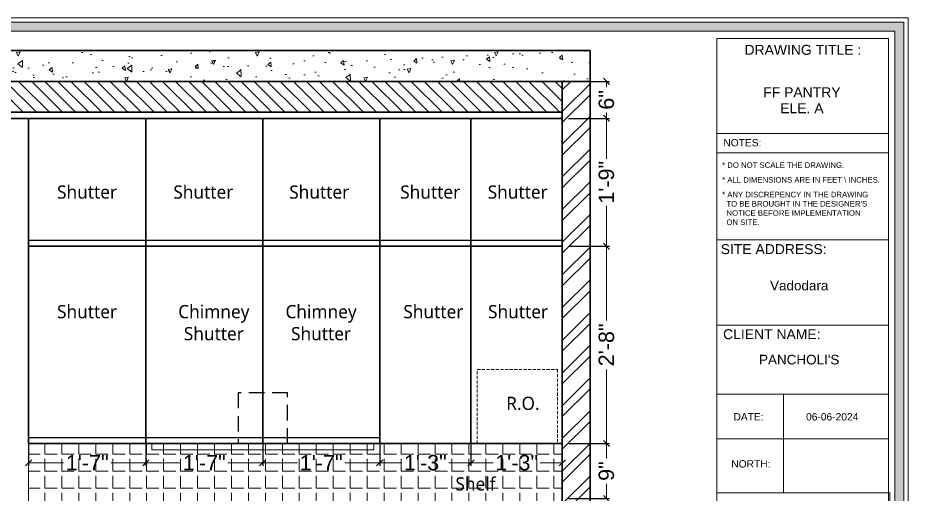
# Model space of a CAD drawing. Header units: millimetres. Extents: x 56222 to 3066687, y -650199 to -121287.
# Drawn here: x 133240.7 to 133385.1, y -184559 to -184481.7 of the extents above; entities that cross this region are included whole.
import ezdxf
from ezdxf.enums import TextEntityAlignment as Align

# ---------------------------------------------------------------- set-up
doc = ezdxf.new("R2010")
doc.units = ezdxf.units.MM
doc.header["$MEASUREMENT"] = 0
doc.header["$PDMODE"] = 35
for name, pattern in [('CENTER', [2, 1.25, -0.25, 0.25, -0.25]), ('DASHED', [0.75, 0.5, -0.25]), ('DASHED2', [0.375, 0.25, -0.125]), ('DASHEDX2', [1.5, 1, -0.5])]:
    doc.linetypes.add(name, pattern=pattern)
doc.layers.get('Defpoints').update_dxf_attribs({"color": 220})
doc.layers.add('AR HATCH-7', color=7, linetype='Continuous')
for name, color, linetype, lineweight in [('dim05', 1, 'Continuous', 13), ('Dimension', 10, 'DASHEDX2', 20), ('FURNITURE', 32, 'Continuous', 9), ('GROUND FLOOR  ( HATCH )', 251, 'Continuous', 9), ('NAME PLATE', 7, 'Continuous', 25), ('SECTION ( SLAB PLine )', 104, 'Continuous', 30), ('Text', 7, 'Continuous', 15), ('wall', 7, 'Continuous', 30), ('XX~SLAB ( BEAM )~ ( DIM )', 7, 'Continuous', 9)]:
    doc.layers.add(name, color=color, linetype=linetype, lineweight=lineweight)
doc.styles.add('Arial', font='arial.ttf')
doc.styles.get("Standard").update_dxf_attribs({"font": 'arial.ttf', "height": 6})
doc.dimstyles.new('ISO-25', dxfattribs={"dimtxt": 2.5, "dimasz": 1, "dimexe": 0.5, "dimexo": 1, "dimtad": 0, "dimdec": 1, "dimlunit": 4, "dimtxsty": 'Standard', "dimblk": 'OBLIQUE', "dimcen": 2.5, "dimclrd": 1, "dimclre": 1, "dimclrt": 5, "dimadec": 0, "dimazin": 0, "dimtfac": 1, "dimtdec": 1, "dimtmove": 0, "dimatfit": 3, "dimfxl": 1, "dimlwd": -1, "dimarcsym": 0})

# ---------------------------------------------------------------- blocks, each defined once
blk = doc.blocks.new('_Oblique')
at = {"layer": 'wall', "color": 0, "lineweight": -2}
blk.add_line((-0.5, -0.5), (0.5, 0.5), dxfattribs=at)
blk = doc.blocks.new('*D190')
at = {"layer": 'Defpoints', "color": 0, "lineweight": 30, "transparency": 16777216}
for p in [(133329.02, -184550.76), (133336.17, -184550.76), (133329.02, -184559.7)]:
    blk.add_point(p, dxfattribs=at)
at = {"layer": 'dim05', "color": 1, "linetype": 'Continuous', "lineweight": -2, "transparency": 16777216}
for p, q in [((133330.02, -184550.76), (133336.67, -184550.76)), ((133330.02, -184559.7), (133336.67, -184559.7))]:
    blk.add_line(p, q, dxfattribs=at)
at = {"layer": 'dim05', "color": 1, "linetype": 'Continuous', "transparency": 16777216}
for p, q in [((133336.17, -184550.76), (133336.17, -184553.17)), ((133336.17, -184559.7), (133336.17, -184557.29))]:
    blk.add_line(p, q, dxfattribs=at)
at = {"layer": 'dim05', "color": 1, "transparency": 16777216}
for p, rotation in [((133336.17, -184550.76), 90), ((133336.17, -184559.7), 270)]:
    blk.add_blockref('_Oblique', p, dxfattribs=dict(at, rotation=rotation))
at = {"layer": 'dim05', "color": 5, "lineweight": 25, "transparency": 16777216, "insert": (133336.17, -184555.23), "char_height": 2.5, "attachment_point": 5, "rotation": 90, "style": 'Arial'}
blk.add_mtext('9"', dxfattribs=at)
blk = doc.blocks.new('*D191')
at = {"layer": 'Defpoints', "color": 0, "lineweight": 30, "transparency": 16777216}
for p in [(133329.02, -184518.76), (133336.17, -184518.76), (133329.02, -184550.76)]:
    blk.add_point(p, dxfattribs=at)
at = {"layer": 'dim05', "color": 1, "linetype": 'Continuous', "lineweight": -2, "transparency": 16777216}
for p, q in [((133330.02, -184518.76), (133336.67, -184518.76)), ((133330.02, -184550.76), (133336.67, -184550.76))]:
    blk.add_line(p, q, dxfattribs=at)
at = {"layer": 'dim05', "color": 1, "linetype": 'Continuous', "transparency": 16777216}
for p, q in [((133336.17, -184518.76), (133336.17, -184530.79)), ((133336.17, -184550.76), (133336.17, -184538.73))]:
    blk.add_line(p, q, dxfattribs=at)
at = {"layer": 'dim05', "color": 1, "transparency": 16777216}
for p, rotation in [((133336.17, -184518.76), 90), ((133336.17, -184550.76), 270)]:
    blk.add_blockref('_Oblique', p, dxfattribs=dict(at, rotation=rotation))
at = {"layer": 'dim05', "color": 5, "lineweight": 25, "transparency": 16777216, "insert": (133336.17, -184534.76), "char_height": 2.5, "attachment_point": 5, "rotation": 90, "style": 'Arial'}
blk.add_mtext('2\'-8"', dxfattribs=at)
blk = doc.blocks.new('*D192')
at = {"layer": 'Defpoints', "color": 0, "lineweight": 30, "transparency": 16777216}
for p in [(133329.02, -184498.01), (133336.17, -184498.01), (133329.02, -184518.76)]:
    blk.add_point(p, dxfattribs=at)
at = {"layer": 'dim05', "color": 1, "linetype": 'Continuous', "lineweight": -2, "transparency": 16777216}
for p, q in [((133330.02, -184498.01), (133336.67, -184498.01)), ((133330.02, -184518.76), (133336.67, -184518.76))]:
    blk.add_line(p, q, dxfattribs=at)
at = {"layer": 'dim05', "color": 1, "linetype": 'Continuous', "transparency": 16777216}
for p, q in [((133336.17, -184498.01), (133336.17, -184504.55)), ((133336.17, -184518.76), (133336.17, -184512.21))]:
    blk.add_line(p, q, dxfattribs=at)
at = {"layer": 'dim05', "color": 1, "transparency": 16777216}
for p, rotation in [((133336.17, -184498.01), 90), ((133336.17, -184518.76), 270)]:
    blk.add_blockref('_Oblique', p, dxfattribs=dict(at, rotation=rotation))
at = {"layer": 'dim05', "color": 5, "lineweight": 25, "transparency": 16777216, "insert": (133336.17, -184508.38), "char_height": 2.5, "attachment_point": 5, "rotation": 90, "style": 'Arial'}
blk.add_mtext('1\'-9"', dxfattribs=at)
blk = doc.blocks.new('*D193')
at = {"layer": 'Defpoints', "color": 0, "lineweight": 30, "transparency": 16777216}
for p in [(133329.02, -184492.01), (133336.17, -184492.01), (133329.02, -184498.01)]:
    blk.add_point(p, dxfattribs=at)
at = {"layer": 'dim05', "color": 1, "linetype": 'Continuous', "lineweight": -2, "transparency": 16777216}
for p, q in [((133330.02, -184492.01), (133336.67, -184492.01)), ((133330.02, -184498.01), (133336.67, -184498.01))]:
    blk.add_line(p, q, dxfattribs=at)
at = {"layer": 'dim05', "color": 1, "linetype": 'Continuous', "transparency": 16777216}
for p, q in [((133336.17, -184492.01), (133336.17, -184492.94)), ((133336.17, -184498.01), (133336.17, -184497.07))]:
    blk.add_line(p, q, dxfattribs=at)
at = {"layer": 'dim05', "color": 1, "transparency": 16777216}
for p, rotation in [((133336.17, -184492.01), 90), ((133336.17, -184498.01), 270)]:
    blk.add_blockref('_Oblique', p, dxfattribs=dict(at, rotation=rotation))
at = {"layer": 'dim05', "color": 5, "lineweight": 25, "transparency": 16777216, "insert": (133336.17, -184495.01), "char_height": 2.5, "attachment_point": 5, "rotation": 90, "style": 'Arial'}
blk.add_mtext('6"', dxfattribs=at)
blk = doc.blocks.new('*D194')
at = {"layer": 'Defpoints', "color": 0, "lineweight": 30, "transparency": 16777216}
for p in [(133242.5, -184549.43), (133261.5, -184549.43), (133261.5, -184553.88)]:
    blk.add_point(p, dxfattribs=at)
at = {"layer": 'dim05', "color": 1, "linetype": 'Continuous', "lineweight": -2, "transparency": 16777216}
for p, q in [((133242.5, -184550.43), (133242.5, -184554.38)), ((133261.5, -184550.43), (133261.5, -184554.38))]:
    blk.add_line(p, q, dxfattribs=at)
at = {"layer": 'dim05', "color": 1, "linetype": 'Continuous', "transparency": 16777216}
for p, q in [((133242.5, -184553.88), (133248.17, -184553.88)), ((133261.5, -184553.88), (133255.83, -184553.88))]:
    blk.add_line(p, q, dxfattribs=at)
at = {"layer": 'dim05', "color": 1, "transparency": 16777216, "rotation": 180}
blk.add_blockref('_Oblique', (133242.5, -184553.88), dxfattribs=at)
at = {"layer": 'dim05', "color": 1, "transparency": 16777216}
blk.add_blockref('_Oblique', (133261.5, -184553.88), dxfattribs=at)
at = {"layer": 'dim05', "color": 5, "lineweight": 25, "transparency": 16777216, "insert": (133252, -184553.88), "char_height": 2.5, "attachment_point": 5, "style": 'Arial'}
blk.add_mtext('1\'-7"', dxfattribs=at)
blk = doc.blocks.new('*D195')
at = {"layer": 'Defpoints', "color": 0, "lineweight": 30, "transparency": 16777216}
for p in [(133261.5, -184549.43), (133280.45, -184549.43), (133280.45, -184553.88)]:
    blk.add_point(p, dxfattribs=at)
at = {"layer": 'dim05', "color": 1, "linetype": 'Continuous', "lineweight": -2, "transparency": 16777216}
for p, q in [((133261.5, -184550.43), (133261.5, -184554.38)), ((133280.45, -184550.43), (133280.45, -184554.38))]:
    blk.add_line(p, q, dxfattribs=at)
at = {"layer": 'dim05', "color": 1, "linetype": 'Continuous', "transparency": 16777216}
for p, q in [((133261.5, -184553.88), (133267.15, -184553.88)), ((133280.45, -184553.88), (133274.81, -184553.88))]:
    blk.add_line(p, q, dxfattribs=at)
at = {"layer": 'dim05', "color": 1, "transparency": 16777216, "rotation": 180}
blk.add_blockref('_Oblique', (133261.5, -184553.88), dxfattribs=at)
at = {"layer": 'dim05', "color": 1, "transparency": 16777216}
blk.add_blockref('_Oblique', (133280.45, -184553.88), dxfattribs=at)
at = {"layer": 'dim05', "color": 5, "lineweight": 25, "transparency": 16777216, "insert": (133270.98, -184553.88), "char_height": 2.5, "attachment_point": 5, "style": 'Arial'}
blk.add_mtext('1\'-7"', dxfattribs=at)
blk = doc.blocks.new('*D196')
at = {"layer": 'Defpoints', "color": 0, "lineweight": 30, "transparency": 16777216}
for p in [(133280.45, -184549.43), (133299.41, -184549.43), (133280.45, -184553.88)]:
    blk.add_point(p, dxfattribs=at)
at = {"layer": 'dim05', "color": 1, "linetype": 'Continuous', "lineweight": -2, "transparency": 16777216}
for p, q in [((133280.45, -184550.43), (133280.45, -184554.38)), ((133299.41, -184550.43), (133299.41, -184554.38))]:
    blk.add_line(p, q, dxfattribs=at)
at = {"layer": 'dim05', "color": 1, "linetype": 'Continuous', "transparency": 16777216}
for p, q in [((133280.45, -184553.88), (133286.1, -184553.88)), ((133299.41, -184553.88), (133293.76, -184553.88))]:
    blk.add_line(p, q, dxfattribs=at)
at = {"layer": 'dim05', "color": 1, "transparency": 16777216, "rotation": 180}
blk.add_blockref('_Oblique', (133280.45, -184553.88), dxfattribs=at)
at = {"layer": 'dim05', "color": 1, "transparency": 16777216}
blk.add_blockref('_Oblique', (133299.41, -184553.88), dxfattribs=at)
at = {"layer": 'dim05', "color": 5, "lineweight": 25, "transparency": 16777216, "insert": (133289.93, -184553.88), "char_height": 2.5, "attachment_point": 5, "style": 'Arial'}
blk.add_mtext('1\'-7"', dxfattribs=at)
blk = doc.blocks.new('*D197')
at = {"layer": 'Defpoints', "color": 0, "lineweight": 30, "transparency": 16777216}
for p in [(133299.41, -184549.43), (133314.21, -184549.43), (133314.21, -184553.88)]:
    blk.add_point(p, dxfattribs=at)
at = {"layer": 'dim05', "color": 1, "linetype": 'Continuous', "lineweight": -2, "transparency": 16777216}
for p, q in [((133299.41, -184550.43), (133299.41, -184554.38)), ((133314.21, -184550.43), (133314.21, -184554.38))]:
    blk.add_line(p, q, dxfattribs=at)
at = {"layer": 'dim05', "color": 1, "linetype": 'Continuous', "transparency": 16777216}
for p, q in [((133299.41, -184553.88), (133302.98, -184553.88)), ((133314.21, -184553.88), (133310.64, -184553.88))]:
    blk.add_line(p, q, dxfattribs=at)
at = {"layer": 'dim05', "color": 1, "transparency": 16777216, "rotation": 180}
blk.add_blockref('_Oblique', (133299.41, -184553.88), dxfattribs=at)
at = {"layer": 'dim05', "color": 1, "transparency": 16777216}
blk.add_blockref('_Oblique', (133314.21, -184553.88), dxfattribs=at)
at = {"layer": 'dim05', "color": 5, "lineweight": 25, "transparency": 16777216, "insert": (133306.81, -184553.88), "char_height": 2.5, "attachment_point": 5, "style": 'Arial'}
blk.add_mtext('1\'-3"', dxfattribs=at)
blk = doc.blocks.new('*D198')
at = {"layer": 'Defpoints', "color": 0, "lineweight": 30, "transparency": 16777216}
for p in [(133314.21, -184549.43), (133329.02, -184549.43), (133329.02, -184553.88)]:
    blk.add_point(p, dxfattribs=at)
at = {"layer": 'dim05', "color": 1, "linetype": 'Continuous', "lineweight": -2, "transparency": 16777216}
for p, q in [((133314.21, -184550.43), (133314.21, -184554.38)), ((133329.02, -184550.43), (133329.02, -184554.38))]:
    blk.add_line(p, q, dxfattribs=at)
at = {"layer": 'dim05', "color": 1, "linetype": 'Continuous', "transparency": 16777216}
for p, q in [((133314.21, -184553.88), (133317.79, -184553.88)), ((133329.02, -184553.88), (133325.45, -184553.88))]:
    blk.add_line(p, q, dxfattribs=at)
at = {"layer": 'dim05', "color": 1, "transparency": 16777216, "rotation": 180}
blk.add_blockref('_Oblique', (133314.21, -184553.88), dxfattribs=at)
at = {"layer": 'dim05', "color": 1, "transparency": 16777216}
blk.add_blockref('_Oblique', (133329.02, -184553.88), dxfattribs=at)
at = {"layer": 'dim05', "color": 5, "lineweight": 25, "transparency": 16777216, "insert": (133321.62, -184553.88), "char_height": 2.5, "attachment_point": 5, "style": 'Arial'}
blk.add_mtext('1\'-3"', dxfattribs=at)

msp = doc.modelspace()

# ---------------------------------------------------------------- hatches: boundary and pattern name
at = {"layer": 'AR HATCH-7', "linetype": 'CENTER', "lineweight": 15, "true_color": 0x939598}
h = msp.add_hatch(dxfattribs=at)
h.set_pattern_fill('AR-CONC', color=252, angle=225)
h.set_pattern_definition([(275, (-1317.479, 1045.914), (-5.51551999, -4.62807079), [0.75, -8.25]), (220, (-1317.479, 1045.914), (6.29992167, -4.3376815), [0.6, -6.6]), (325.4514445, (-1317.9386, 1045.528), (0.78440164, -8.96575221), [0.63740192, -7.01142112]), (271.1842, (-1316.065, 1044.5), (-8.71693388, -6.37613776), [1.125, -12.375]), (321.6356355, (-1316.791, 1043.968), (0.2790007, -13.4971167), [0.9561034, -10.5171376]), (216.184164, (-1316.065, 1044.5), (0.2790007, -13.4971167), [0.9, -9.9]), (246, (-1317.1254, 1044.146), (-7.06771572, -1.37382476), [0.75, -8.25]), (191, (-1317.1254, 1044.146), (3.40708593, -6.84808435), [0.6, -6.6]), (296.4514447, (-1317.7144, 1044.0316), (-3.66062975, -8.22190906), [0.6374019, -7.01142112]), (262.5, (-1317.479, 1045.9139), (2.267931853, -2.439898176), [0, -6.52, 0, -6.7, 0, -6.625]), (232.5, (-1317.479, 1045.914), (0.92872942, -4.6490945), [0, -3.82, 0, -6.37, 0, -2.525]), (192.5, (-1315.902, 1047.4907), (-3.934181673, -3.615207618), [0, -2.5, 0, -7.8, 0, -10.35]), (182.5, (-1315.195, 1048.198), (-3.41589983, -4.83159807), [0, -3.25, 0, -5.18, 0, -7.35])])
h.paths.add_polyline_path([(133333.52, -184487.01), (133204.52, -184487.01), (133204.52, -184504.01), (133209.02, -184504.01), (133209.02, -184492.01), (133333.52, -184492.01)])
h = msp.add_hatch(dxfattribs=at)
h.set_pattern_fill('ANSI32', color=252, scale=10)
h.set_pattern_definition([(45, (-1192.979, 1045.914), (-2.65165043, 2.65165043), []), (45, (-1191.211, 1045.914), (-2.65165043, 2.65165043), [])])
h.paths.add_polyline_path([(133333.52, -184492.01), (133329.02, -184492.01), (133329.02, -184616.01), (133333.52, -184616.01)])
at = {"layer": 'Dimension', "linetype": 'Continuous', "true_color": 0xd39e00}
h = msp.add_hatch(color=42, dxfattribs=at)
h.paths.add_polyline_path([(133177.18, -184628.25), (133384.36, -184628.25), (133384.36, -184482.42), (133177.18, -184482.42)])
h.paths.add_polyline_path([(133178.64, -184626.8), (133382.91, -184626.8), (133382.91, -184483.88), (133178.64, -184483.88)], flags=16)
at = {"layer": 'FURNITURE', "linetype": 'CENTER', "lineweight": 15, "true_color": 0xc7c8ca, "transparency": 33554687}
h = msp.add_hatch(dxfattribs=at)
h.set_pattern_fill('ANGLE', color=9, scale=10)
h.set_pattern_definition([(0, (-432.3704, 0), (0, 2.75), [2, -0.75]), (90, (-432.3704, 0), (-2.75, 2e-16), [2, -0.75])])
h.paths.add_polyline_path([(133329.02, -184550.76), (133242.5, -184550.76), (133242.5, -184582.76), (133329.02, -184582.76)])
at = {"layer": 'GROUND FLOOR  ( HATCH )', "linetype": 'CENTER', "lineweight": 15}
h = msp.add_hatch(dxfattribs=at)
h.set_pattern_fill('ANSI31', color=6, scale=12, angle=90, style=0)
h.set_pattern_definition([(135, (-1317.479, 1045.9139), (-1.060660172, -1.060660172), [])])
h.paths.add_polyline_path([(133329.02, -184492.01), (133209.02, -184492.01), (133209.02, -184497.01), (133329.02, -184497.01)])

# ---------------------------------------------------------------- linework, layer by layer
at = {"layer": 'Dimension', "color": 42, "linetype": 'Continuous', "true_color": 0xd39e00}
for p, q in [((133381.92, -184500.45), (133354.08, -184500.45)), ((133381.92, -184503.59), (133354.08, -184503.59)), ((133381.92, -184517.74), (133354.08, -184517.74)), ((133381.92, -184531.54), (133354.08, -184531.54)), ((133381.92, -184542.78), (133354.08, -184542.78)), ((133364.86, -184542.78), (133364.86, -184558.76)), ((133381.92, -184550.02), (133354.08, -184550.02)), ((133382.09, -184558.76), (133354, -184558.76)), ((133382.09, -184558.76), (133382.09, -184584.21))]:
    msp.add_line(p, q, dxfattribs=at)
for points in [[(133176.46, -184481.69), (133385.09, -184481.69), (133385.09, -184628.98), (133176.46, -184628.98)], [(133177.18, -184482.42), (133384.36, -184482.42), (133384.36, -184628.25), (133177.18, -184628.25)], [(133178.64, -184483.88), (133382.91, -184483.88), (133382.91, -184626.8), (133178.64, -184626.8)]]:
    msp.add_lwpolyline(points, close=True, dxfattribs=at)
at = {"layer": 'Dimension', "color": 42, "linetype": 'ByBlock', "true_color": 0xd39e00}
msp.add_lwpolyline([(133354.08, -184625.6), (133354.08, -184485.07), (133381.92, -184485.07), (133381.92, -184625.6)], close=True, dxfattribs=at)
at = {"layer": 'FURNITURE', "lineweight": 30}
for p, q in [((133261.5, -184498.01), (133261.5, -184550.76)), ((133280.45, -184550.76), (133280.45, -184498.01)), ((133299.41, -184498.01), (133299.41, -184550.76)), ((133314.21, -184498.01), (133314.21, -184550.76)), ((133242.5, -184518.76), (133329.02, -184518.76))]:
    msp.add_line(p, q, dxfattribs=at)
at = {"layer": 'FURNITURE', "lineweight": -3}
for p, q in [((133242.5, -184517.76), (133329.02, -184517.76)), ((133242.5, -184549.76), (133299.41, -184549.76))]:
    msp.add_line(p, q, dxfattribs=at)
at = {"layer": 'FURNITURE', "color": 9, "lineweight": 5, "true_color": 0xc7c8ca}
msp.add_line((133242.5, -184550.76), (133242.5, -184582.76), dxfattribs=at)
at = {"layer": 'FURNITURE', "lineweight": 30}
msp.add_lwpolyline([(133242.5, -184498.01), (133329.02, -184498.01), (133329.02, -184550.76), (133242.5, -184550.76)], close=True, dxfattribs=at)
at = {"layer": 'FURNITURE', "linetype": 'DASHED'}
msp.add_lwpolyline([(133315.23, -184538.76), (133328.23, -184538.76), (133328.23, -184550.76), (133315.23, -184550.76)], close=True, dxfattribs=at)
at = {"layer": 'FURNITURE', "color": 18, "linetype": 'DASHED2', "lineweight": 25, "ltscale": 10, "true_color": 0x000000}
msp.add_lwpolyline([(133276.45, -184550.76), (133284.45, -184550.76), (133284.47, -184542.55), (133276.47, -184542.55)], close=True, dxfattribs=at)
at = {"layer": 'FURNITURE'}
msp.add_lwpolyline([(133262.45, -184550.76), (133298.45, -184550.76), (133298.45, -184551.77), (133262.45, -184551.77)], close=True, dxfattribs=at)
at = {"layer": 'SECTION ( SLAB PLine )', "color": 1}
for p, q in [((133333.52, -184487.01), (133204.52, -184487.01)), ((133333.52, -184487.01), (133333.52, -184492.01)), ((133333.52, -184492.01), (133209.02, -184492.01))]:
    msp.add_line(p, q, dxfattribs=at)
at = {"layer": 'SECTION ( SLAB PLine )', "color": 6}
for p, q in [((133329.02, -184497.01), (133209.02, -184497.01)), ((133329.02, -184498.01), (133209.02, -184498.01))]:
    msp.add_line(p, q, dxfattribs=at)
at = {"layer": 'XX~SLAB ( BEAM )~ ( DIM )', "lineweight": 30}
for p, q in [((133329.02, -184616.01), (133329.02, -184492.01)), ((133333.52, -184492.01), (133333.52, -184616.01))]:
    msp.add_line(p, q, dxfattribs=at)

# ---------------------------------------------------------------- texts
at = {"layer": 'NAME PLATE', "style": 'Arial'}
for s, height, p in [('DRAWING TITLE : ', 1.615, (133368.33, -184487.7)), ('FF PANTRY', 1.615, (133367.86, -184494.59)), ('ELE. A', 1.615, (133367.86, -184497.18)), ('NOTES:', 1.187, (133358.21, -184502.55)), ('SITE ADDRESS:', 1.615, (133363.28, -184520.03)), ('Vadodara', 1.561, (133367.42, -184525.91)), ('CLIENT NAME:', 1.615, (133362.98, -184533.83)), ("PANCHOLI'S", 1.561, (133367.42, -184537.93)), ('DATE:', 1.187, (133359.21, -184547.02)), ('06-06-2024', 1.187, (133372.77, -184547.02)), ('NORTH:', 1.187, (133359.59, -184554.65))]:
    msp.add_text(s, height=height, dxfattribs=at).set_placement(p, align=Align.CENTER)
at = {"layer": 'NAME PLATE', "char_height": 0.8975, "width": 34.6753, "attachment_point": 1, "style": 'Arial'}
for s, insert in [('* DO NOT SCALE THE DRAWING.', (133354.93, -184505.14)), ('* ALL DIMENSIONS ARE IN FEET \\\\ INCHES.', (133354.93, -184507.53)), ("* ANY DISCREPENCY IN THE DRAWING \\P  TO BE BROUGHT IN THE DESIGNER'S\\P  NOTICE BEFORE IMPLEMENTATION \\P  ON SITE.", (133354.93, -184509.92))]:
    msp.add_mtext(s, dxfattribs=dict(at, insert=insert))
at = {"layer": 'Text', "ltscale": 20, "char_height": 2.1436, "width": 39.2778, "attachment_point": 1}
for s, insert in [('{\\fMalgun Gothic|b0|i0|c0|p34;\\C1;Shutter}', (133247.11, -184508.89, 0.26)), ('{\\fMalgun Gothic|b0|i0|c0|p34;\\C1;Shutter}', (133265.96, -184508.89, 0.26)), ('{\\fMalgun Gothic|b0|i0|c0|p34;\\C1;Shutter}', (133284.75, -184508.89, 0.26)), ('{\\fMalgun Gothic|b0|i0|c0|p34;\\C1;Shutter}', (133302.74, -184508.89, 0.26)), ('{\\fMalgun Gothic|b0|i0|c0|p34;\\C1;Shutter}', (133316.92, -184508.89, 0.26)), ('{\\fMalgun Gothic|b0|i0|c0|p34;\\C1;Shutter}', (133247.11, -184528.29, 0.26)), ('\\pxqc;{\\fMalgun Gothic|b0|i0|c0|p34;\\C1;Chimney\\PShutter}', (133252.89, -184528.29, 0.26)), ('\\pxqc;{\\fMalgun Gothic|b0|i0|c0|p34;\\C1;Chimney\\PShutter}', (133270.27, -184528.29, 0.26)), ('{\\fMalgun Gothic|b0|i0|c0|p34;\\C1;Shutter}', (133303.25, -184528.29, 0.26)), ('{\\fMalgun Gothic|b0|i0|c0|p34;\\C1;Shutter}', (133316.98, -184528.29, 0.26)), ('{\\fMalgun Gothic|b0|i0|c0|p34;\\C1;R.O.}', (133319.92, -184543.17, 0.26)), ('{\\fMalgun Gothic|b0|i0|c0|p34;\\C1;Shelf}', (133311.69, -184556.24, 0.26))]:
    msp.add_mtext(s, dxfattribs=dict(at, insert=insert))

# ---------------------------------------------------------------- dimensions: what is measured, and where the dimension line sits
at = {"layer": 'dim05', "color": 27, "lineweight": 25, "true_color": 0x7d5120}
for base, p1, p2, angle, picture, middle in [((133336.17, -184492.01), (133329.02, -184498.01), (133329.02, -184492.01), 90, '*D193', (133336.17, -184495.01)), ((133336.1713, -184498.006), (133329.0208, -184518.7563), (133329.0208, -184498.006), 90, '*D192', (133336.1713, -184508.3811)), ((133336.17, -184518.76), (133329.02, -184550.76), (133329.02, -184518.76), 90, '*D191', (133336.17, -184534.76)), ((133280.45, -184553.88), (133299.41, -184549.43), (133280.45, -184549.43), 180, '*D196', (133289.93, -184553.88)), ((133336.17, -184550.76), (133329.02, -184559.7), (133329.02, -184550.76), 90, '*D190', (133336.17, -184555.23))]:
    dim = msp.add_linear_dim(base=base, p1=p1, p2=p2, angle=angle, dimstyle='ISO-25', override={"dimtxsty": 'Arial'}, dxfattribs=at)
    dim.commit()
    dim.dimension.update_dxf_attribs({"geometry": picture, "text_midpoint": middle})
for base, p1, p2, picture, middle in [((133261.5, -184553.88), (133242.5, -184549.43), (133261.5, -184549.43), '*D194', (133252, -184553.88)), ((133280.4531, -184553.8837), (133261.4978, -184549.4293), (133280.4531, -184549.4293), '*D195', (133270.9755, -184553.8837)), ((133314.21, -184553.88), (133299.41, -184549.43), (133314.21, -184549.43), '*D197', (133306.81, -184553.88)), ((133329.02, -184553.88), (133314.21, -184549.43), (133329.02, -184549.43), '*D198', (133321.62, -184553.88))]:
    dim = msp.add_linear_dim(base=base, p1=p1, p2=p2, dimstyle='ISO-25', override={"dimtxsty": 'Arial'}, dxfattribs=at)
    dim.commit()
    dim.dimension.update_dxf_attribs({"geometry": picture, "text_midpoint": middle})

doc.saveas('drawing.dxf')
